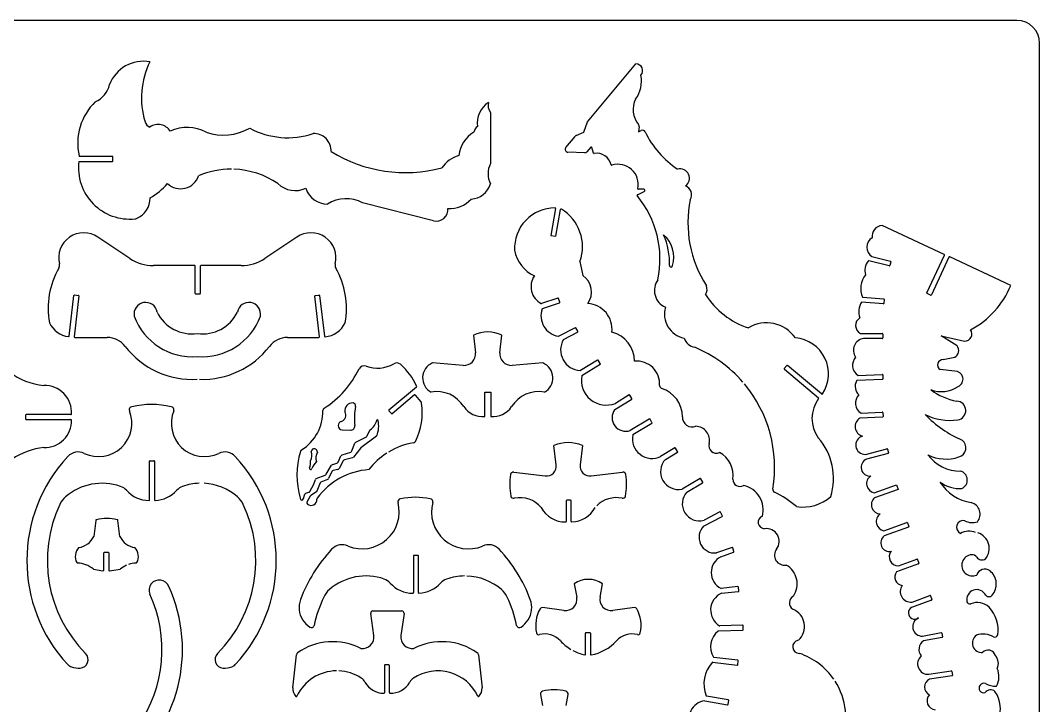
# Model space of a CAD drawing. Extents: x 0 to 655, y 0 to 410.
# Drawn here: x 296.1 to 655, y 168.6 to 410 of the extents above; entities that cross this region are included whole.
import ezdxf

# ---------------------------------------------------------------- set-up
doc = ezdxf.new("R2010")
doc.units = 0
doc.layers.add('WHITE', color=7, linetype='CONTINUOUS')

msp = doc.modelspace()

# ---------------------------------------------------------------- linework, layer by layer
at = {"layer": 'WHITE', "linetype": 'CONTINUOUS'}
for p, q in [((647, 410), (8, 410)), ((655, 8), (655, 402.000002)), ((495.75744, 374.277652), (512.869497, 394.671008)), ((461.614656, 377.584273), (461.614657, 359.539217)), ((494.518173, 370.578076), (495.75744, 374.277652)), ((491.801376, 369.399056), (494.518173, 370.578076)), ((514.036043, 372.480933), (513.756176, 370.726501)), ((513.756176, 370.726501), (514.753273, 371.208417)), ((488.154446, 365.216756), (491.433434, 369.124502)), ((494.814997, 363.33058), (488.879377, 363.574814)), ((496.978545, 365.303433), (495.622153, 363.686947)), ((497.928, 363.248087), (497.323068, 365.233176)), ((316.729837, 360.343019), (328.529837, 360.343019)), ((328.529837, 362.093019), (316.966639, 362.093019)), ((328.729837, 360.543019), (328.729837, 361.893019)), ((513.363914, 348.60824), (515.802644, 349.754354)), ((515.699213, 350.519785), (513.706293, 350.507802)), ((441.529881, 339.445742), (416.615708, 345.726948)), ((484.578347, 343.72271), (482.912892, 334.277445)), ((484.636306, 333.973561), (486.300119, 343.409514)), ((621.386965, 327.56884), (599.544947, 337.75394)), ((482.912892, 334.277445), (484.636306, 333.973561)), ((334.634075, 326.122038), (323.412943, 333.602792)), ((393.412943, 333.602792), (382.191811, 326.122038)), ((595.97472, 326.824565), (602.467453, 325.197419)), ((615.313476, 314.070961), (621.483703, 327.303055)), ((644.860336, 316.623027), (623.335527, 326.66021)), ((357.512943, 323.602792), (342.954578, 323.602792)), ((357.712943, 313.802792), (357.712943, 323.402792)), ((359.462943, 323.402792), (359.462943, 313.802792)), ((373.871308, 323.602792), (359.662943, 323.602792)), ((493.143309, 325.024198), (494.176162, 320.113594)), ((602.04204, 323.499914), (594.885118, 325.293513)), ((602.612835, 324.9548), (602.28466, 323.645295)), ((623.069741, 326.563472), (616.899515, 313.331379)), ((313.30556, 298.78326), (314.994878, 313.127026)), ((316.732866, 312.922337), (315.041834, 298.564013)), ((315.216898, 313.30226), (316.557632, 313.144357)), ((359.262943, 313.602792), (357.912943, 313.602792)), ((401.43175, 298.563031), (399.745423, 312.881399)), ((399.920657, 313.103419), (401.261391, 313.261322)), ((401.483411, 313.086088), (403.172098, 298.747683)), ((592.618575, 312.490874), (600.130629, 311.866857)), ((616.633729, 313.234641), (615.410214, 313.805175)), ((485.346289, 312.194684), (479.663473, 310.230293)), ((479.950187, 308.477798), (485.918021, 310.540712)), ((486.041705, 310.795078), (485.600655, 312.070999)), ((599.985758, 310.122864), (592.301173, 310.761213)), ((600.313386, 311.650987), (600.201628, 310.305621)), ((491.457366, 301.76015), (485.701032, 298.740335)), ((492.354545, 300.480474), (491.727387, 301.675955)), ((315.239903, 298.340621), (326.692117, 298.308694)), ((390.133769, 298.308694), (401.23368, 298.339639)), ((455.672621, 299.063454), (456.371, 292.921337)), ((464.974242, 292.921337), (465.672621, 299.063454)), ((487.389151, 297.649741), (492.270349, 300.210454)), ((591.915869, 299.751629), (599.57739, 299.712465)), ((599.568444, 297.962488), (593.027457, 297.995923)), ((599.776365, 299.511446), (599.769464, 298.161463)), ((625.944059, 295.3515), (620.29501, 298.901275)), ((620.29501, 298.901275), (628.566195, 297.058634)), ((621.016483, 290.507736), (625.183794, 291.31123)), ((452.086766, 288.481453), (441.234871, 289.324582)), ((480.110371, 289.324582), (469.258476, 288.481453)), ((499.328394, 290.350014), (493.337845, 286.690507)), ((493.869376, 284.964515), (500.24068, 288.856618)), ((500.307093, 289.131553), (499.603329, 290.283602)), ((565.980435, 288.445782), (565.112672, 287.411622)), ((565.137323, 287.129856), (577.136047, 277.061731)), ((578.251912, 278.409872), (566.262202, 288.470433)), ((599.622521, 283.547002), (590.646001, 283.099165)), ((591.074594, 284.872724), (599.535323, 285.294829)), ((599.74504, 285.105043), (599.812307, 283.75672)), ((625.136154, 286.389308), (619.934975, 286.983496)), ((425.908982, 272.791052), (435.598688, 280.921682)), ((434.909793, 278.059167), (427.03386, 271.450475)), ((437.182953, 275.661264), (435.191559, 278.034516)), ((459.622621, 270.524451), (459.622621, 279.063454)), ((459.622621, 279.063454), (461.722621, 279.063454)), ((461.722621, 279.063454), (461.722621, 270.524451)), ((505.40797, 272.926002), (511.362523, 276.555603)), ((510.451684, 278.049883), (505.625493, 275.108076)), ((511.429202, 276.830474), (510.726555, 277.983204)), ((297.977359, 270.95), (297.977359, 269.6)), ((313.919309, 271.15), (298.177359, 271.15)), ((298.177359, 269.4), (313.935359, 269.4)), ((426.752094, 271.475126), (425.884331, 272.509286)), ((517.545842, 269.588869), (510.824712, 265.540136)), ((518.516959, 268.364356), (517.82036, 269.520751)), ((599.677437, 270.248994), (591.734937, 269.896717)), ((592.119713, 271.665504), (599.599895, 271.997275)), ((599.808561, 271.806334), (599.868379, 270.45766)), ((408.015816, 267.320463), (408.014911, 267.234314)), ((409.462813, 265.719475), (412.327658, 265.620072)), ((511.803782, 264.086929), (518.448841, 268.089838)), ((414.21996, 261.383927), (417.768866, 263.244057)), ((421.567944, 263.514963), (415.993768, 259.425024)), ((418.059691, 263.531186), (419.126127, 265.504051)), ((412.85606, 258.371483), (413.89314, 261.019224)), ((415.993768, 259.425024), (413.390869, 256.13044)), ((484.821065, 253.423133), (484.007771, 260.266151)), ((494.007771, 260.266151), (493.194477, 253.423133)), ((526.574581, 259.375816), (521.546425, 256.369867)), ((527.541582, 258.14805), (526.848868, 259.306777)), ((593.644256, 257.10523), (601.252184, 259.123366)), ((601.496778, 258.981332), (601.842918, 257.676461)), ((341.812034, 254.900869), (343.162034, 254.900869)), ((407.962336, 254.406073), (409.00647, 256.568641)), ((409.829411, 254.887619), (408.352779, 252.182585)), ((409.409377, 256.926296), (412.431739, 257.964766)), ((413.004245, 255.883543), (410.281189, 255.233064)), ((523.267467, 255.35987), (527.472543, 257.873763)), ((601.700884, 257.431867), (594.092956, 255.413731)), ((341.612034, 241.099609), (341.612034, 254.700869)), ((343.362034, 254.700869), (343.362034, 241.105947)), ((403.795663, 250.131675), (405.694489, 253.295054)), ((406.092328, 253.604914), (407.534305, 254.040311)), ((407.901002, 251.83714), (406.243612, 251.441226)), ((399.497879, 246.603012), (399.983368, 248.262187)), ((400.279467, 248.58677), (403.452775, 249.840933)), ((404.243507, 248.299848), (401.926581, 247.341357)), ((405.77588, 251.064739), (404.606288, 248.642327)), ((469.831461, 250.845049), (480.935184, 249.534201)), ((497.080358, 249.534201), (508.184081, 250.845049)), ((535.423433, 248.57518), (529.152046, 244.923518)), ((536.376209, 247.336343), (535.696906, 248.502983)), ((397.991274, 243.995271), (399.497879, 246.603012)), ((401.651521, 247.060056), (400.548745, 244.215341)), ((530.809337, 243.863467), (536.304011, 247.06287)), ((596.770999, 243.620498), (604.606135, 246.426771)), ((605.196217, 244.779257), (596.87928, 241.80042)), ((604.606135, 246.426771), (605.196217, 244.779257)), ((395.839907, 241.631794), (396.299887, 243.088111)), ((396.621201, 243.412733), (397.713804, 243.770184)), ((398.17128, 242.447516), (397.029307, 240.242554)), ((400.359679, 243.979894), (398.338137, 242.633741)), ((488.307771, 240.750069), (488.307771, 233.536295)), ((489.857771, 240.950069), (488.507771, 240.950069)), ((490.057771, 233.535932), (490.057771, 240.750069)), ((322.656569, 233.864491), (321.968174, 228.23035)), ((331.142756, 228.23035), (330.454361, 233.864491)), ((536.708324, 231.869211), (543.187343, 235.298407)), ((542.368702, 236.845122), (536.86905, 233.934283)), ((543.270551, 235.568733), (542.639028, 236.761914)), ((600.141862, 230.199039), (608.200018, 233.117724)), ((608.795984, 231.47233), (600.306841, 228.397539)), ((608.456173, 232.99779), (608.915919, 231.728485)), ((325.705465, 222.661738), (327.055465, 222.661738)), ((546.691757, 224.295772), (541.200509, 222.411495)), ((542.727295, 221.085237), (547.259747, 222.640511)), ((547.384006, 222.894597), (546.945843, 224.171512)), ((325.505465, 216.429063), (325.505465, 222.461738)), ((327.255465, 222.461738), (327.255465, 216.252087)), ((434.508686, 221.336436), (434.508686, 208.43495)), ((436.058686, 221.536436), (434.708686, 221.536436)), ((436.258686, 208.441514), (436.258686, 221.336436)), ((605.291466, 217.828064), (611.793918, 220.183269)), ((612.050074, 220.063335), (612.50982, 218.79403)), ((321.866234, 216.685668), (325.155777, 216.133206)), ((327.48859, 216.054849), (331.244695, 216.685668)), ((612.389885, 218.537875), (604.609475, 215.719789)), ((491.115721, 211.490194), (491.998952, 206.840038)), ((500.23249, 206.840038), (501.115721, 211.490194)), ((548.734973, 210.531857), (542.815917, 209.934801)), ((542.991548, 208.193639), (548.910605, 208.790693)), ((549.089523, 209.009755), (548.954036, 210.352939)), ((616.965789, 205.728336), (609.929875, 203.208315)), ((610.076266, 205.119608), (616.375706, 207.37585)), ((616.631431, 207.255001), (617.086638, 205.984061)), ((420.597615, 193.315536), (419.477988, 201.080864)), ((420.2698, 201.995029), (430.422563, 201.995029)), ((431.214374, 201.080864), (430.094748, 193.315536)), ((487.527635, 202.130471), (479.91191, 203.171173)), ((512.319532, 203.171173), (504.703807, 202.130471)), ((495.065721, 186.733852), (495.065721, 194.183884)), ((495.265721, 194.383884), (496.615721, 194.383884)), ((496.815721, 194.183884), (496.815721, 186.665619)), ((541.974504, 194.941135), (550.472832, 195.25741)), ((550.407749, 197.006199), (542.395999, 196.708033)), ((550.665256, 195.46471), (550.615049, 196.813776)), ((613.804356, 193.128534), (620.311849, 194.352796)), ((620.545378, 194.193221), (620.794976, 192.866496)), ((620.635402, 192.632966), (614.127909, 191.408705)), ((392.031385, 174.914115), (393.297615, 186.548782)), ((457.394748, 186.548782), (458.660978, 174.914115)), ((539.846494, 183.906242), (548.49843, 182.871757)), ((548.706193, 184.609381), (540.306212, 185.61374)), ((548.72076, 183.046599), (548.881034, 184.387051)), ((424.296181, 182.795029), (424.296181, 173.193167)), ((425.846181, 182.995029), (424.496181, 182.995029)), ((426.046181, 173.200049), (426.046181, 182.795029)), ((615.972869, 179.657618), (623.893099, 180.842813)), ((624.120496, 180.674614), (624.320287, 179.33948)), ((624.152088, 179.112083), (616.231859, 177.926889)), ((479.251059, 172.545724), (479.917821, 168.630322)), ((488.289271, 168.630322), (488.956033, 172.545724)), ((537.098462, 170.31503), (545.086906, 168.936875)), ((545.384419, 170.6614), (537.707983, 171.985728)), ((545.317996, 169.099963), (545.547506, 170.43031))]:
    msp.add_line(p, q, dxfattribs=at)
for centre, radius, start, end in [((647, 402), 8, 0.000014, 90), ((339.463398, 382.762206), 12.84645, 79.7515, 158.851621), ((367.078897, 382.707356), 28.333729, 153.378163, 197.250512), ((512.818299, 392.265034), 2.406519, -41.328941, 88.780957), ((504.214987, 388.598597), 10.615654, -36.47706, 11.284155), ((319.187159, 389.134091), 8.47494, -66.913266, -11.827586), ((336.759919, 366.646835), 20.466466, 134.125953, 192.40547), ((465.430866, 373.993461), 8.421005, 122.450842, 189.557496), ((465.075816, 380.10355), 4.280932, 166.54638, 216.049782), ((520.064885, 378.585353), 8.197542, 153.151904, 220.283789), ((342.36496, 374.738952), 2.385078, -169.516593, -104.904382), ((344.624935, 368.365516), 4.980977, 31.267741, 125.231493), ((513.048528, 372.638461), 1.000001, -9.063444, 40.283818), ((354.851189, 358.636264), 13.684833, 60.728602, 115.859042), ((367.566494, 388.57022), 18.977989, -108.507456, -60.553172), ((390.188982, 396.533885), 27.864857, -118.492165, -71.223538), ((399.423805, 364.045781), 6.111952, -2.553899, 92.492242), ((461.703063, 360.974389), 11.323953, 121.446639, 172.753885), ((458.667207, 370.116618), 2.918335, 121.860648, 169.765252), ((515.188431, 370.308063), 1, 26.032858, 115.795329), ((546.41301, 385.5595), 33.750262, -153.967112, -124.020995), ((492.199478, 368.481715), 0.999999, 113.459603, 140.00001), ((431.74455, 406.56017), 50.178915, -121.495248, -75.308972), ((488.92049, 364.573969), 1, 140.00001, 267.643736), ((494.856108, 364.329735), 1.000001, -92.35615, -39.999997), ((497.131754, 365.174875), 0.2, 16.947955, 139.999916), ((498.119314, 363.306388), 0.2, -163.052045, -80.525041), ((499.020814, 357.90466), 5.276437, 13.007914, 99.474825), ((334.609057, 358.032514), 18.027893, 172.63656, 275.99785), ((316.966639, 362.293019), 0.2, -167.59453, -90), ((328.529837, 361.893019), 0.2, 0, 90), ((328.529837, 360.543019), 0.2, -89.999997, -0.000039), ((453.807035, 351.534135), 11.369454, 107.070519, 145.20679), ((468.980417, 355.965359), 8.186995, 154.117394, 205.882606), ((504.35672, 359.137327), 0.2, -166.992169, -71.544596), ((506.645984, 352.277679), 7.031563, -12.538016, 108.455352), ((370.280023, 328.252165), 29.33739, 89.608633, 112.872859), ((370.280023, 328.252165), 29.337391, 55.693737, 88.046037), ((528.379815, 354.383219), 3.313821, -55.13898, 104.861921), ((329.328863, 369.162137), 24.985324, -60.084295, -41.869807), ((352.506322, 357.403236), 6.714262, -132.914737, -18.410256), ((392.897227, 358.820501), 8.781779, -133.83547, -65.109172), ((454.654669, 354.286162), 7.213263, -88.589465, -15.228164), ((404.353372, 353.439755), 8.179307, -161.574043, -90.539369), ((513.448982, 348.427232), 0.2, 115.172031, 219.230391), ((485.670642, 325.746992), 35.661253, -11.486685, 39.230681), ((513.70509, 350.707798), 0.2, 167.461926, 270.344514), ((515.598724, 350.116503), 0.415614, -60.616871, 76.008143), ((529.219324, 348.56041), 3.277971, -31.79881, 71.232252), ((334.176604, 347.29794), 7.615912, -67.961826, 1.564379), ((410.841398, 335.028196), 12.157547, 61.643461, 122.683348), ((447.309877, 353.844944), 10.120118, -93.699852, -41.986122), ((571.962429, 338.594574), 40.797638, 168.349753, 212.769494), ((442.578983, 343.401361), 4.092376, -104.853906, 4.829712), ((484.314183, 329.770321), 14.187281, 89.724718, 183.025402), ((484.381386, 343.75744), 0.2, -9.999969, 89.724718), ((486.49708, 343.374784), 0.2, 58.565201, 169.99987), ((478.481773, 330.261527), 15.568887, -19.657519, 58.565186), ((336.28383, 342.09236), 2, -84.002152, -67.961816), ((599.791544, 333.976098), 3.785882, 93.734659, 188.984296), ((318.380322, 326.394322), 8.791434, 55.079033, 194.4316), ((398.445564, 326.394322), 8.791434, -14.4316, 124.92097), ((498.190245, 324.092664), 26.54865, -1.030159, 23.036368), ((515.66064, 326.618286), 10.501858, -16.631342, 48.48226), ((597.917911, 330.082256), 3.793223, 119.464053, 239.184207), ((482.219995, 331.15343), 12.260098, -169.985994, -114.721407), ((621.302441, 327.387578), 0.2, -25, 64.999995), ((623.251003, 326.478949), 0.2, 65.000001, 155.000001), ((307.929402, 323.704837), 2, -29.903158, 14.431601), ((342.954578, 338.602792), 15, -123.690069, -90), ((357.512943, 323.402792), 0.2, 0, 89.999997), ((359.662943, 323.402792), 0.2, 90.000003, 180), ((373.871308, 338.602792), 15, -90, -56.309932), ((408.896484, 323.704837), 1.999999, 165.568399, 209.903158), ((525.228795, 323.582601), 0.495275, 176.208229, 363.463571), ((598.659397, 321.896267), 5.187517, 140.040015, 196.961796), ((594.836499, 325.099512), 0.2, 75.930881, 140.040014), ((602.090659, 323.693914), 0.2, -104.069155, -14.069203), ((602.418834, 325.003418), 0.2, -14.069102, 75.930848), ((334.269102, 308.556907), 28.384859, 150.096844, 190.264071), ((382.556784, 308.556907), 28.384859, -10.264071, 29.903156), ((482.681301, 316.211164), 6.761357, 145.745324, 241.972324), ((490.088423, 314.282308), 7.121342, -34.346067, 54.969495), ((599.779244, 315.531662), 7.779561, 141.42148, 203.00857), ((525.794901, 314.855999), 6.415891, 143.798424, 246.369104), ((534.326867, 315.230168), 3.568966, -30.468567, 21.055885), ((615.828915, 328.737985), 31.457839, -61.807591, -22.651022), ((315.193505, 313.103633), 0.2, 83.283041, 173.283006), ((316.534239, 312.94573), 0.2, -6.716994, 83.283008), ((357.912943, 313.802792), 0.2, 180, 270), ((359.262943, 313.802792), 0.2, -90, 0), ((399.94405, 312.904792), 0.2, 96.717047, 186.716994), ((401.284784, 313.062695), 0.2, 6.716994, 96.71699), ((561.04472, 328.220305), 27.892055, -147.953237, -107.940641), ((615.494738, 313.986437), 0.2, 155.000001, 244.999963), ((616.718253, 313.415902), 0.2, -115, -24.999999), ((340.23683, 306.558162), 4.095118, 10.040026, 190.040024), ((376.589056, 306.558162), 4.095118, -10.040024, 169.959974), ((479.598132, 310.419318), 0.2, -118.027674, -70.931157), ((485.411629, 312.005659), 0.2, 19.06884, 109.068841), ((485.85268, 310.729738), 0.2, -70.931157, 19.068843), ((495.397362, 301.22355), 9.058966, -6.349849, 86.387683), ((531.550971, 306.600335), 8.660635, 164.064878, 258.499689), ((597.857583, 307.360191), 6.514648, 148.529624, 199.423622), ((600.002314, 310.322177), 0.2, -94.748562, -4.748588), ((600.114072, 311.667543), 0.2, -4.748588, 85.251383), ((356.558642, 313.180788), 21.636063, -160.178614, -85.083481), ((356.558642, 313.180788), 13.636063, -154.321931, -82.184414), ((360.267244, 313.180788), 13.636063, -97.815585, -25.678069), ((360.267244, 313.180788), 21.636063, -94.916519, -19.821386), ((486.745829, 305.950831), 7.324811, 160.844027, 260.811522), ((480.015527, 308.288773), 0.2, 109.068843, 160.844025), ((593.315331, 302.528427), 3.109518, 121.002112, 243.252628), ((314.135856, 307.155618), 8.612129, -154.876393, -97.025688), ((402.69003, 307.155618), 8.612128, -85.358648, -25.123607), ((491.550279, 301.583042), 0.2, 27.681879, 117.681841), ((558.836187, 290.99179), 12.453005, 35.140049, 120.835502), ((313.106932, 298.806653), 0.2, -97.025637, -6.71695), ((315.240461, 298.54062), 0.2, 173.283035, 269.840231), ((326.669814, 290.308725), 8, 37.424585, 89.840269), ((390.156072, 290.308725), 8.000001, 90.159734, 142.575415), ((401.233122, 298.539638), 0.2, -89.840144, 6.71695), ((403.370725, 298.771076), 0.2, -173.283006, -85.358647), ((460.672621, 289.499746), 10.791872, 62.398991, 117.601009), ((485.60812, 298.917443), 0.2, -99.188479, -62.318163), ((492.177437, 300.387562), 0.2, -62.318162, 27.681798), ((501.566906, 289.757336), 10.841231, 0.946864, 74.847132), ((534.321927, 299.52184), 4.712973, -162.614081, -98.875939), ((567.937454, 285.479717), 12.72583, -33.517374, 85.121931), ((593.695805, 293.815549), 4.233464, 99.083441, 214.953728), ((599.569467, 298.162486), 0.2, -90.292872, -0.292871), ((599.576367, 299.512468), 0.2, -0.292872, 89.707077), ((628.688829, 299.540286), 2.48468, -92.829049, 36.324735), ((306.968129, 305.706844), 24.473374, -157.9266, -96.084307), ((356.558642, 313.180788), 29.636064, -142.575415, -86.412713), ((360.267244, 313.180788), 29.636063, -92.038724, -37.424585), ((493.635213, 293.943287), 7.293485, 150.162121, 266.75421), ((487.482064, 297.472633), 0.2, 117.68187, 150.162123), ((515.796548, 252.572078), 45.885648, 40.826615, 67.177263), ((623.714784, 293.679321), 2.786727, -58.187223, 36.873557), ((452.396609, 292.469435), 4, -94.442624, 6.486863), ((468.948633, 292.469435), 4, 173.513137, 274.442624), ((593.454896, 288.496603), 4.335705, 138.135369, 236.701557), ((384.494306, 302.254112), 34.338237, -57.148868, -25.914562), ((417.178614, 286.373198), 2, 69.051334, 154.085438), ((421.892924, 298.68737), 11.185733, -110.948649, -59.32305), ((428.620244, 287.34688), 2, 48.919472, 120.676925), ((415.16063, 271.907242), 22.482764, 24.294275, 48.919478), ((443.464287, 284.062573), 5.714808, 112.961476, 241.21059), ((477.880955, 284.062573), 5.714808, -61.21059, 67.038524), ((499.432655, 290.17934), 0.2, 31.419962, 121.41993), ((500.136419, 289.027292), 0.2, -58.580071, 31.419863), ((513.162008, 281.925741), 8.046281, -3.858735, 95.386633), ((565.265881, 287.283065), 0.2, 140.000047, 229.999966), ((566.133644, 288.317225), 0.2, 50.000001, 140.000001), ((621.009865, 288.581702), 1.926045, 89.803128, 236.076787), ((493.233584, 286.861181), 0.2, -93.245791, -58.58008), ((502.403672, 283.26265), 8.767965, 169.705303, 291.558667), ((493.973638, 284.793841), 0.2, 121.419929, 169.705303), ((599.545288, 285.095077), 0.2, 2.856108, 92.856097), ((599.612556, 283.746754), 0.2, -87.143892, 2.856108), ((625.280282, 283.636172), 2.756906, -68.013253, 92.996733), ((304.709133, 271.947729), 9.429552, -3.713218, 92.035826), ((435.470131, 281.074891), 0.2, -50.000135, 24.294116), ((522.187782, 281.316956), 1.000001, 176.141276, 252.626666), ((518.761899, 270.367087), 10.473286, -0.223604, 72.626677), ((515.796548, 252.572078), 45.885648, -9.586617, 39.827629), ((594.368796, 281.150987), 4.303913, 154.783556, 225.862153), ((590.655966, 282.899414), 0.2, 92.856123, 154.783556), ((629.56767, 296.551962), 21.026391, -127.893415, -100.21583), ((620.425133, 289.634576), 10.384849, -111.296726, -55.464713), ((435.03835, 277.905958), 0.2, 40.00006, 129.999987), ((442.747092, 268.058628), 11.182242, 31.718979, 100.485447), ((478.59815, 268.058628), 11.182242, 79.514553, 148.281018), ((510.55578, 277.879108), 0.2, 31.364469, 121.364417), ((511.258427, 276.726378), 0.2, -58.635559, 31.364417), ((586.575669, 269.791464), 11.724872, 143.357179, 215.766203), ((577.00749, 276.908522), 0.2, -36.642821, 50.000001), ((578.380469, 278.563081), 0.2, -129.999999, -33.517373), ((594.165576, 275.146871), 4.038005, 133.782146, 239.558912), ((335.414258, 272.900869), 1, 89.999993, 202.372534), ((342.312034, 244.469097), 30.229266, 76.809935, 103.190065), ((349.20981, 272.900869), 1.000001, -22.372512, 90.000007), ((403.66382, 272.567066), 1, 122.851138, 180.701128), ((412.998397, 272.562), 2.682848, 84.272654, 189.459395), ((413.166337, 274.236447), 0.999999, -11.269826, 84.272699), ((435.517163, 269.782541), 21.790277, 168.730149, 186.566452), ((426.037539, 272.637844), 0.2, 130.000018, 220.000001), ((415.16063, 271.907242), 22.482764, -27.003311, 8.327127), ((436.416909, 275.018477), 0.999999, 8.327101, 39.99999), ((458.831562, 278.467204), 7.982049, -145.426883, -84.312377), ((462.51368, 278.467204), 7.982049, -95.687623, -34.573113), ((509.280024, 270.096803), 4.81137, 144.79572, 288.726402), ((505.512066, 272.755227), 0.2, 121.364417, 144.79572), ((625.700641, 272.566955), 3.29484, -82.112343, 87.602), ((298.177359, 270.95), 0.2, 90, 179.999997), ((298.177359, 269.6), 0.2, -179.999996, -90.000003), ((304.709133, 268.952271), 9.429552, -92.035829, 1.53805), ((313.919309, 271.35), 0.2, -89.999997, -3.713217), ((313.935359, 269.2), 0.2, 1.537951, 90), ((323.661832, 268.063463), 11.709052, -115.446698, 22.372512), ((360.962237, 268.063463), 11.709052, 157.627488, 295.446698), ((386.533554, 272.357445), 16.131548, -57.753344, 0.701084), ((408.553749, 270.868623), 2.191451, -74.894465, 34.856189), ((415.292158, 270.94976), 6.593306, -52.402128, -15.304745), ((413.125198, 267.077827), 9.163731, -22.87989, 13.409818), ((421.844543, 269.156647), 0.2, 13.409815, 164.695255), ((426.905303, 271.603684), 0.2, -139.999921, -50.000013), ((517.649042, 269.417551), 0.2, 31.06435, 121.064286), ((532.676938, 270.216435), 3.443583, 178.173145, 291.421291), ((593.491794, 266.918544), 3.457754, 120.536822, 254.921199), ((599.608757, 271.797472), 0.2, 2.539613, 92.539582), ((599.668575, 270.448798), 0.2, -87.460387, 2.539599), ((643.727596, 299.291607), 40.432512, -135.951269, -113.297581), ((623.396715, 288.521585), 19.414916, -116.721291, -81.838902), ((409.514828, 267.218572), 1.5, 179.398689, 268.012774), ((409.515733, 267.304721), 1.5, 105.105538, 179.398697), ((412.379673, 267.11917), 1.5, -91.987225, 6.566453), ((419.741919, 265.171183), 0.700001, 127.597841, 151.606443), ((518.345641, 268.261156), 0.2, -58.9357, 31.064286), ((533.849731, 262.056807), 4.954654, -12.977062, 89.018375), ((417.443899, 263.864054), 0.7, -62.33904, -28.393557), ((518.556344, 262.662042), 6.966495, 169.323635, 295.417362), ((511.906982, 263.915611), 0.2, 121.064319, 169.323634), ((560.860858, 248.702431), 21.567184, -17.342164, 41.306055), ((593.57077, 260.41606), 3.311645, 107.1859, 271.271508), ((625.619068, 259.479081), 3.41285, -73.130711, 51.657541), ((306.968129, 235.193156), 24.473374, 96.084308, 124.313747), ((395.674351, 257.868285), 1, 122.246656, 163.489088), ((399.610753, 258.028403), 1.085259, -8.921962, 171.078025), ((414.544926, 260.763929), 0.7, 117.66085, 158.61046), ((438.545242, 236.759573), 24.745779, 99.487846, 121.029922), ((434.30135, 262.153166), 1.000001, -80.512198, -27.003376), ((489.007771, 248.164608), 13.09379, 67.551031, 112.448969), ((526.677205, 259.204153), 0.2, 30.87204, 120.871963), ((541.13358, 260.127), 2.588133, 161.594322, 296.750101), ((601.303464, 258.930052), 0.2, 14.856593, 104.856549), ((352.175373, 219.742332), 53.769098, 137.04391, 223.019456), ((316.482433, 252.975433), 5, 64.553303, 137.043913), ((341.812034, 254.700869), 0.2, 90.000003, 180), ((343.162034, 254.700869), 0.2, 0, 89.999996), ((368.141636, 252.975433), 5, 42.956087, 115.446697), ((332.448696, 219.742332), 53.769098, -43.019456, 42.95609), ((423.098933, 249.739072), 29.604052, 163.489088, 195.729858), ((392.837364, 254.491206), 5.49679, -22.843443, 3.471643), ((393.593417, 256.818163), 5.13376, -22.856786, 15.57662), ((404.040007, 255.900256), 3.88732, 149.724323, 198.825225), ((409.636841, 256.264284), 0.7, 108.962464, 154.227745), ((410.443827, 254.55222), 0.7, 103.434881, 151.370642), ((412.204274, 258.626778), 0.7, -71.037459, -21.389549), ((412.841606, 256.564387), 0.7, -76.565039, -38.310636), ((438.545242, 236.759573), 24.745779, 122.88802, 142.729473), ((527.788071, 251.031633), 6.258554, 136.245374, 282.587934), ((527.369919, 258.045426), 0.2, -59.128034, 30.871966), ((537.825534, 249.72423), 9.245635, -8.47538, 61.066632), ((595.203527, 252.557644), 3.064409, 111.248249, 277.04728), ((601.649604, 257.625181), 0.2, -75.143413, 14.856547), ((626.93267, 265.252936), 13.994359, -143.531453, -89.000054), ((622.029873, 269.987769), 14.516, -115.946597, -71.609958), ((398.343953, 252.236611), 0.457128, 164.695125, 344.695193), ((405.533568, 249.668245), 7.178872, 136.10224, 160.064651), ((420.601374, 227.052437), 24.754489, 94.050277, 143.829422), ((406.294667, 252.934796), 0.7, 106.801446, 149.025631), ((406.406251, 250.760382), 0.7, 103.434961, 154.227745), ((407.331966, 254.71043), 0.7, -73.198591, -25.772309), ((407.738363, 252.517984), 0.7, -76.565043, -28.629358), ((481.345526, 253.010064), 3.500001, -96.732874, 6.777822), ((496.670016, 253.010064), 3.5, 173.222178, 276.732874), ((626.24095, 248.087134), 3.308709, -64.615405, 73.568298), ((400.463246, 248.12177), 0.5, 111.565104, 163.690063), ((403.195484, 250.491934), 0.700001, -68.434896, -30.974397), ((403.975917, 248.946683), 0.7, -67.525547, -25.7722), ((490.265497, 246.509419), 21.821322, 170.76212, 190.706019), ((469.71422, 249.851945), 1, 83.267104, 170.762145), ((508.301322, 249.851945), 1.000001, 9.237855, 96.732896), ((487.750045, 246.509419), 21.821322, -10.706019, 9.23788), ((535.52407, 248.402345), 0.2, 30.211111, 120.211112), ((549.468317, 248.297758), 2.498932, 178.53681, 301.206698), ((597.280295, 246.791762), 3.211899, 121.97378, 260.876358), ((324.900304, 227.27045), 19.690295, 70.833441, 130.859138), ((329.723354, 241.146435), 5, 41.704653, 70.83344), ((341.426666, 251.57541), 10.67581, -138.29535, -90.080027), ((343.197403, 251.57541), 10.675811, -88.005306, -41.704653), ((354.900715, 241.146435), 4.999999, 109.166564, 138.295353), ((359.723765, 227.27045), 19.690295, 91.961159, 109.16656), ((359.723765, 227.27045), 19.690295, 49.140862, 86.86698), ((400.082549, 244.396066), 0.5, -56.340252, -21.189224), ((402.117716, 246.879332), 0.5, 112.474377, 158.810804), ((536.203373, 247.235706), 0.2, -59.788845, 30.21106), ((548.918759, 237.589455), 8.767146, -14.661019, 77.856118), ((562.027436, 244.763815), 1, 170.413351, 244.484444), ((633.460375, 255.950549), 16.023925, -147.724868, -99.147826), ((626.967802, 256.981973), 11.904199, -126.348459, -86.669568), ((317.252494, 236.112056), 8, 130.859133, 154.885669), ((341.412034, 241.099609), 0.2, -90.080027, 0), ((343.562034, 241.105947), 0.2, 180, 271.994694), ((367.371575, 236.112056), 8, 25.114331, 49.140867), ((395.221721, 241.672573), 0.61953, 176.225941, 356.225941), ((396.77667, 242.937518), 0.5, 108.115751, 162.471192), ((398.458749, 241.23033), 2.066515, -128.981908, 3.057497), ((397.558335, 244.245399), 0.5, -71.884249, -30.016905), ((398.615268, 242.21757), 0.5, 123.659906, 152.619891), ((401.021611, 241.367223), 0.5, 143.829436, 183.0575), ((430.057536, 240.476817), 0.999999, 95.804072, 194.723377), ((435.208435, 215.985237), 26.021973, 78.375291, 101.644018), ((440.351079, 240.478552), 0.999999, -14.886476, 84.215182), ((469.806605, 242.641446), 1, -169.293937, -77.610547), ((472.093306, 232.231779), 9.657869, 39.782088, 102.38943), ((488.507771, 240.750069), 0.2, 90.000037, 180), ((489.857771, 240.750069), 0.2, 0, 89.999997), ((505.922236, 232.231779), 9.657869, 77.61057, 135.471873), ((508.208937, 242.641446), 0.999999, -102.389453, -10.706063), ((535.216884, 239.73967), 6.035907, 136.904937, 285.88592), ((546.96242, 213.201422), 33.973409, 48.725218, 64.484434), ((571.588323, 253.54297), 14.973361, -98.505527, -48.817715), ((598.941178, 239.370862), 3.186562, 130.320336, 268.887484), ((352.175373, 219.742332), 46.569098, 154.88567, 224.747407), ((332.448696, 219.742332), 46.569098, -44.747407, 25.11433), ((397.473294, 240.012608), 0.5, 152.619865, 231.018062), ((416.464336, 236.904784), 13.054698, -112.223518, 14.723357), ((453.914288, 236.873101), 13.034241, 165.113575, 292.441275), ((487.923136, 242.834972), 9.50051, -152.251074, -88.862482), ((490.092406, 242.834972), 9.50051, -88.981215, -27.748925), ((542.462261, 236.668355), 0.2, 27.891282, 117.89124), ((629.847915, 236.052606), 4.214584, -39.361666, 75.363843), ((322.954354, 233.828106), 0.3, 103.278471, 173.033818), ((326.555465, 218.568857), 15.978414, 76.721421, 103.278579), ((330.156575, 233.828106), 0.300001, 6.966159, 76.721343), ((488.107771, 233.536295), 0.2, -88.862482, 0), ((490.257771, 233.535932), 0.2, 180, 271.018787), ((543.093784, 235.475175), 0.2, -62.10876, 27.89124), ((558.16658, 233.221999), 2.281004, 109.625741, 270.182393), ((600.821331, 233.468435), 3.339256, 125.561287, 258.259511), ((628.125378, 231.465181), 2.369165, 77.458918, 245.85733), ((631.323625, 238.632435), 5.547082, -118.935407, -71.252418), ((540.6377, 227.939872), 5.556951, 135.000269, 275.812897), ((558.805979, 226.490878), 4.494803, -36.868808, 98.084736), ((608.268128, 232.929679), 0.2, 19.910527, 109.910484), ((608.727873, 231.660375), 0.2, -70.089458, 19.910524), ((630.120214, 224.226517), 5.87857, 66.636754, 120.276836), ((315.716074, 231.108145), 6.88262, -82.055865, -24.716266), ((337.394856, 231.108145), 6.88262, -155.283734, -97.944138), ((602.078443, 225.958564), 3.014494, 125.993585, 282.835669), ((631.607475, 224.010694), 5.675502, -40.353585, 73.372261), ((320.058062, 221.159009), 4.616299, 137.26657, 207.689547), ((325.705465, 222.461738), 0.2, 90, 179.999996), ((327.055465, 222.461738), 0.2, 0, 89.999996), ((333.052867, 221.159009), 4.616299, -27.689547, 42.733423), ((445.081048, 187.080432), 53.769098, 137.058615, 159.408029), ((409.37958, 220.304371), 5, 64.568001, 137.058616), ((461.038288, 220.311), 5, 42.956095, 115.446709), ((425.345347, 187.077899), 53.769098, 20.606676, 42.95609), ((546.75667, 224.106599), 0.2, 18.939259, 108.939238), ((547.194834, 222.829684), 0.2, -71.06074, 18.939238), ((565.147079, 221.606719), 3.510077, 141.452607, 280.595237), ((605.277486, 221.039897), 3.211864, 141.952892, 270.24939), ((316.236072, 219.153309), 0.3, -152.310416, -92.293274), ((336.874858, 219.153309), 0.3, -87.706917, -27.689673), ((434.708686, 221.336436), 0.2, 90, 179.999963), ((436.058686, 221.336436), 0.2, 0, 90), ((545.633192, 215.532762), 6.266914, 117.625396, 243.285341), ((611.862029, 219.995224), 0.2, 19.910535, 109.910524), ((631.345421, 218.050767), 3.743924, 94.624417, 293.777988), ((631.204819, 219.789014), 2, 33.545928, 94.624406), ((634.670696, 222.087024), 2.158504, -146.454103, -54.224966), ((315.847375, 209.447024), 9.414065, 50.256821, 87.706765), ((325.205465, 216.429063), 0.3, -99.533627, 0), ((327.455465, 216.252087), 0.2, -179.999996, -80.466478), ((337.263554, 209.447024), 9.414065, 113.686649, 129.743179), ((337.263554, 209.447024), 9.414065, 92.293235, 108.815177), ((561.988624, 211.526949), 7.643301, -34.248434, 60.153945), ((606.969047, 213.929832), 2.961676, 142.81626, 263.764518), ((612.321774, 218.72592), 0.2, -70.089476, 19.910524), ((635.730956, 213.675196), 3.028676, 53.258684, 161.730487), ((633.719803, 211.43513), 6.032936, -40.599696, 50.67827), ((345.007631, 209.287516), 3.604447, 21.845543, 201.845546), ((417.804047, 194.601549), 19.690295, 70.848144, 130.873842), ((422.623536, 208.478771), 5, 41.71936, 70.848144), ((434.324171, 218.91075), 10.675811, -138.280643, -90.084693), ((436.094055, 218.910977), 10.675811, -88.005304, -41.704653), ((447.797367, 208.482001), 5.000001, 109.166561, 138.295344), ((452.620417, 194.606017), 19.690295, 90.319178, 109.16656), ((452.620417, 194.606017), 19.690295, 49.140862, 87.990886), ((496.115721, 204.567541), 8.539504, 54.160682, 125.839318), ((299.423401, 188.335561), 53.769098, -52.95609, 24.494741), ((410.153969, 203.441192), 8.000001, 130.873842, 154.900371), ((434.308686, 208.43495), 0.2, -90.084693, 0), ((436.458686, 208.441514), 0.2, -179.999997, -88.005206), ((460.268227, 203.447623), 7.999999, 25.114334, 49.140867), ((545.635668, 202.280366), 6.477512, 114.091805, 238.851352), ((548.755046, 210.332867), 0.2, 5.75995, 95.759947), ((548.890533, 208.989683), 0.2, -84.240053, 5.759916), ((609.63483, 208.79676), 3.703554, 143.769745, 276.845502), ((632.854323, 205.949378), 3.537464, 25.844223, 191.602123), ((299.423401, 188.335561), 46.569098, -35.11433, 24.904694), ((402.236191, 203.177903), 8, 159.408028, 212.842049), ((445.081048, 187.080432), 46.569098, 154.900375, 167.82778), ((425.345347, 187.077899), 46.569098, 12.186924, 25.11433), ((468.186072, 203.186366), 8, -32.827345, 20.606676), ((488.069208, 206.093639), 4, -97.781362, 10.754421), ((504.162234, 206.093639), 4, 169.245579, 277.781362), ((569.58827, 204.842913), 2.705373, 118.277594, 236.835369), ((616.443144, 207.187563), 0.2, 19.705769, 109.705754), ((616.898351, 205.916623), 0.2, -70.294203, 19.705768), ((630.368705, 205.439058), 1, -168.397872, -68.563276), ((633.013019, 198.70428), 6.235305, 47.471613, 111.436745), ((637.161547, 208.48523), 1.5, -138.507688, -40.599687), ((420.2698, 201.195029), 0.8, 90, 188.204476), ((430.422562, 201.195029), 0.8, -8.204476, 89.999928), ((489.428746, 196.919367), 11.865536, 150.439055, 193.14921), ((479.803596, 202.378539), 0.8, 82.218687, 150.439091), ((512.427846, 202.378539), 0.8, 29.560944, 97.781313), ((502.802695, 196.919367), 11.865536, -13.14921, 29.560945), ((565.66729, 196.502925), 6.547366, -47.941261, 68.110115), ((611.008365, 201.277519), 2.211586, 119.186535, 307.055625), ((628.752652, 195.312508), 11.645503, -8.379432, 43.3009), ((403.006909, 203.675398), 8.917337, -147.15795, -123.984321), ((467.415226, 203.683663), 8.917337, -56.000974, -32.827344), ((613.640566, 196.45071), 3.32621, 112.997489, 272.822516), ((398.581386, 197.110417), 1.000001, -123.984284, -12.172171), ((471.842433, 197.119818), 1, -167.813065, -56.000974), ((478.653339, 194.402093), 0.800001, -166.850816, -74.482538), ((480.819375, 186.600861), 7.296354, 41.974584, 105.517479), ((495.265721, 194.183884), 0.2, 90.000004, 180), ((496.615721, 194.183884), 0.2, 0, 89.999997), ((511.412067, 186.600861), 7.296353, 74.482521, 138.025416), ((513.578103, 194.402093), 0.799999, -105.517462, -13.1492), ((546.224717, 189.339003), 7.069182, 128.144991, 210.890954), ((541.981942, 194.741273), 0.2, 92.131347, 128.14499), ((542.388561, 196.907894), 0.2, -121.148649, -87.868667), ((550.415187, 196.806338), 0.2, 2.13136, 92.131333), ((550.465394, 195.457272), 0.2, -87.868653, 2.131336), ((620.348826, 194.156244), 0.2, 10.65458, 100.654579), ((406.137735, 169.413695), 21.742289, 63.071932, 124.827198), ((416.638555, 192.744708), 4, -99.415281, 8.204519), ((434.053808, 192.744708), 4, 171.795481, 279.415281), ((444.554628, 169.413695), 21.742289, 55.172802, 116.928068), ((498.026954, 202.017669), 15.807321, -138.195586, -120.556858), ((494.204488, 202.017669), 15.807321, -79.623092, -41.804414), ((570.365923, 189.342963), 2.319972, 97.743862, 271.538172), ((616.003134, 188.443232), 3.508632, 122.307327, 220.914046), ((620.598425, 192.829518), 0.2, -79.345418, 10.65458), ((634.682429, 190.673986), 3.372904, 125.115862, 274.356596), ((635.107471, 185.808956), 7.982496, 62.288474, 107.235726), ((639.284512, 193.761161), 1, -117.711483, -8.379422), ((316.970545, 184.846551), 3, -86.012366, 44.747395), ((367.653524, 184.846551), 3, 135.252605, 266.012366), ((394.291745, 186.440588), 1, 124.827186, 173.788783), ((456.400618, 186.440588), 1, 6.211217, 55.172814), ((498.026954, 202.017669), 15.807321, -117.654546, -101.686004), ((494.865721, 186.733852), 0.2, -101.68599, 0), ((497.015721, 186.665619), 0.2, 180, 280.376908), ((562.920157, 164.381499), 23.854678, 34.587006, 71.654832), ((636.896383, 185.547035), 2.63509, 16.142929, 137.983202), ((315.056965, 185.105284), 3, -136.980547, -109.388065), ((369.567104, 185.105284), 3, -70.61194, -43.019453), ((548.369454, 176.214325), 11.566449, 138.757302, 200.774139), ((539.82275, 183.707656), 0.2, 83.181692, 138.757301), ((540.329956, 185.812325), 0.2, -149.109046, -96.818305), ((548.522175, 183.070343), 0.2, -96.818308, -6.818307), ((548.682448, 184.410795), 0.2, -6.818308, 83.181695), ((615.717785, 183.327926), 3.679162, 130.024019, 273.975623), ((636.325462, 183.516466), 4.15433, -25.48176, 41.693136), ((316.639111, 189.601022), 7.766009, -109.38806, -86.012365), ((367.984958, 189.601022), 7.766009, -93.987635, -70.611942), ((407.566724, 165.278771), 15.604043, 90.59227, 154.67428), ((407.566724, 165.278771), 15.604043, 56.543117, 87.65412), ((424.496181, 182.795029), 0.2, 90.000003, 180), ((425.846181, 182.795029), 0.2, 0.000037, 89.999961), ((443.125639, 165.278771), 15.604043, 25.32572, 123.456883), ((623.922698, 180.645015), 0.2, 8.510705, 98.510645), ((633.833242, 178.868344), 6.866748, -29.561414, 24.62143), ((413.964141, 174.960035), 3.999999, 29.153494, 56.543118), ((424.125066, 180.627966), 7.634855, -150.846502, -90.222594), ((426.567297, 180.627966), 7.634855, -92.47541, -29.153498), ((436.728222, 174.960035), 4, 123.456882, 150.846506), ((562.920157, 164.381499), 23.854678, -20.602175, 32.664695), ((617.550812, 175.192054), 3.036274, 115.747035, 243.682278), ((624.12249, 179.309881), 0.2, -81.489324, 8.510677), ((635.348776, 174.837126), 1.676446, 69.896219, 287.22127), ((639.721713, 183.685186), 8.20503, -117.563351, -89.410521), ((395.933368, 174.636461), 3.911849, 175.929856, 224.405403), ((424.096181, 173.193167), 0.2, -90.222401, 0), ((426.246181, 173.200049), 0.2, 180, 267.52459), ((454.758995, 174.636461), 3.911849, -44.405401, 4.070144), ((480.236867, 172.713599), 1, 105.356627, 189.664301), ((484.103546, 158.634091), 15.600813, 74.64337, 105.35663), ((487.970225, 172.713599), 1, -9.664301, 74.64337), ((618.493795, 170.307456), 3.149405, 136.622041, 264.773136), ((637.735691, 171.854213), 2.341621, 48.898692, 143.840917), ((631.160084, 167.736779), 10.022484, -25.463025, 35.935654), ((393.281598, 172.039166), 0.2, -135.594599, -25.325665), ((457.410765, 172.039166), 0.2, -154.674335, -44.405354), ((537.869228, 163.996625), 6.365243, 96.954999, 211.668106), ((537.741985, 172.182816), 0.2, -159.225859, -99.788232), ((545.120908, 169.133964), 0.2, -99.788235, -9.788234), ((545.350417, 170.464312), 0.2, -9.788235, 80.211765)]:
    msp.add_arc(centre, radius, start, end, dxfattribs=at)

doc.saveas('drawing.dxf')
